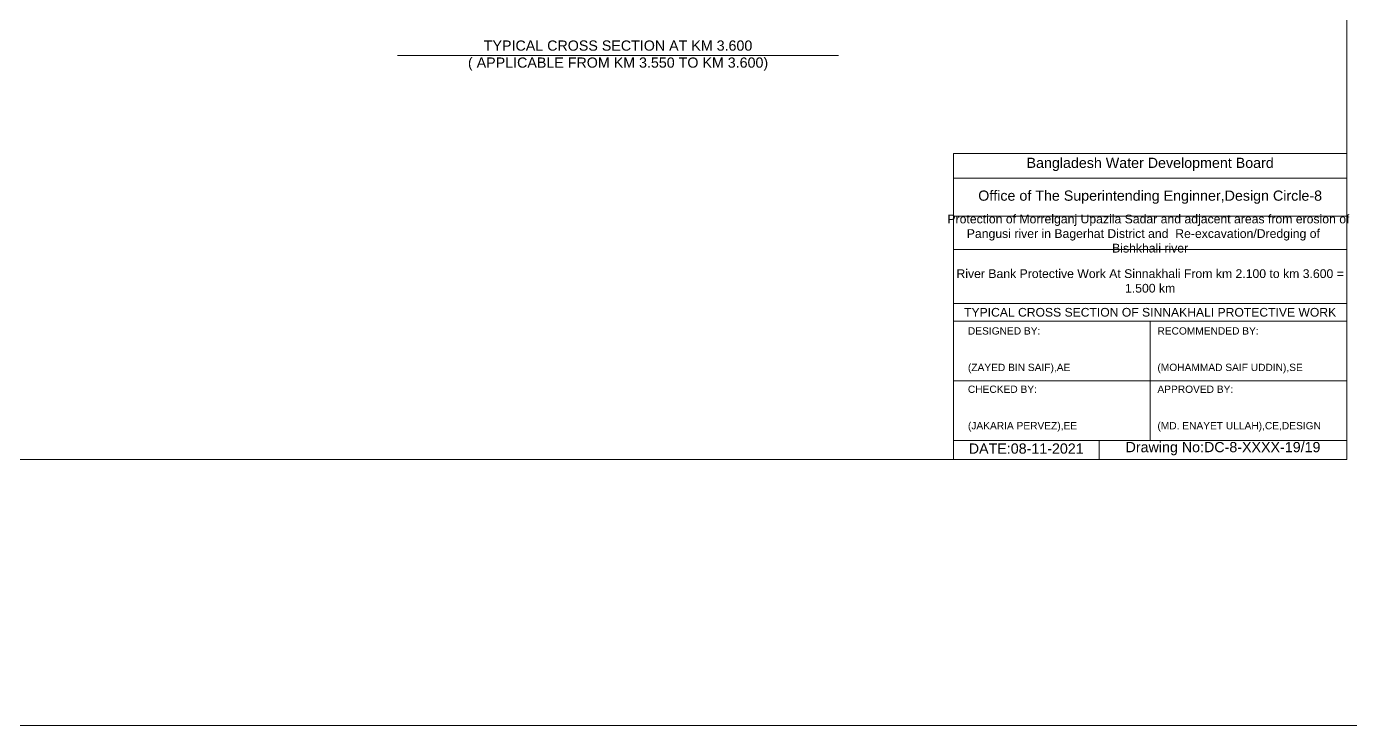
# Model space of a CAD drawing. Header units: inches. Extents: x 66615 to 414904, y -29123 to 90068.
# Drawn here: x 370503 to 379586, y 23560 to 28355 of the extents above; entities that cross this region are included whole.
import ezdxf

# ---------------------------------------------------------------- set-up
doc = ezdxf.new("R2010")
doc.units = ezdxf.units.IN
doc.header["$LTSCALE"] = 7
doc.header["$MEASUREMENT"] = 0
doc.layers.add('Cross Section Labels', color=7, linetype='Continuous', lineweight=9)
doc.layers.add('Long Section Labels', color=7, linetype='Continuous', lineweight=9)
doc.styles.get("Standard").update_dxf_attribs({"font": 'arial.ttf'})

msp = doc.modelspace()

# ---------------------------------------------------------------- linework, layer by layer
at = {"layer": 'Cross Section Labels'}
msp.add_lwpolyline([(369560.9187, 32454.87399), (379560.9187, 32454.87399), (379560.9187, 25383.87399), (369560.9187, 25383.87399)], close=True, dxfattribs=at)
for points in [[(373048.9187, 28154.87399), (374560.9187, 28154.87399), (376072.9187, 28154.87399)], [(376860.9187, 25383.87399), (376860.9187, 27483.87399), (379560.9187, 27483.87399)], [(376860.9187, 27313.87399), (379560.9187, 27313.87399)], [(376860.9187, 27053.87399), (379560.9187, 27053.87399)], [(376860.9187, 26823.87399), (379560.9187, 26823.87399)], [(376860.9187, 26453.87399), (379560.9187, 26453.87399)], [(376860.9187, 26333.87399), (379560.9187, 26333.87399)], [(378210.9187, 26333.87399), (378210.9187, 25513.87399)], [(376860.9187, 25923.87399), (379560.9187, 25923.87399)], [(376860.9187, 25513.87399), (379560.9187, 25513.87399)], [(377860.9187, 25513.87399), (377860.9187, 25383.87399)]]:
    msp.add_lwpolyline(points, dxfattribs=at)
at = {"layer": 'Long Section Labels'}
msp.add_lwpolyline([(98754.29964, 52421.02197), (386086.98462, 52421.02197), (386086.98462, 23559.568), (98754.29964, 23559.568)], close=True, dxfattribs=at)

# ---------------------------------------------------------------- texts
at = {"layer": 'Cross Section Labels', "char_height": 70, "attachment_point": 5}
for s, insert in [('TYPICAL CROSS SECTION AT KM 3.600^J( APPLICABLE FROM KM 3.550 TO KM 3.600)', (374560.9187, 28154.87399)), ('Bangladesh Water Development Board', (378210.9187, 27408.87399)), ('Office of The Superintending Enginner,Design Circle-8', (378210.9187, 27183.87399))]:
    msp.add_mtext(s, dxfattribs=dict(at, insert=insert))
at = {"layer": 'Cross Section Labels'}
for s, insert, char_height, width, attachment_point in [('Protection of Morrelganj Upazila Sadar and adjacent areas from erosion of  Pangusi river in Bagerhat District and  Re-excavation/Dredging of     Bishkhali river', (378210.9187, 26933.87399), 60, 2800, 5), ('River Bank Protective Work At Sinnakhali From km 2.100 to km 3.600 = 1.500 km', (378210.9187, 26608.87399), 60, 2700, 5), ('TYPICAL CROSS SECTION OF SINNAKHALI PROTECTIVE WORK', (378210.9187, 26393.87399), 59.5765532, 2800, 5), ('DESIGNED BY:^J^J^J(ZAYED BIN SAIF),AE', (376960.9187, 26133.87399), 50, 1400, 4), ('RECOMMENDED BY:^J^J^J(MOHAMMAD SAIF UDDIN),SE', (378260.9187, 26133.87399), 50, 1400, 4), ('CHECKED BY:^J^J^J(JAKARIA PERVEZ),EE', (376960.9187, 25733.87399), 50, 1400, 4), ('APPROVED BY:^J^J^J(MD. ENAYET ULLAH),CE,DESIGN', (378260.9187, 25733.87399), 50, 1400, 4), ('DATE:08-11-2021', (377360.9187, 25458.87399), 70, 1400, 5), ('Drawing No:DC-8-XXXX-19/19', (378710.9187, 25458.87399), 70, 2200, 5)]:
    msp.add_mtext(s, dxfattribs=dict(at, insert=insert, char_height=char_height, width=width, attachment_point=attachment_point))

doc.saveas('drawing.dxf')
